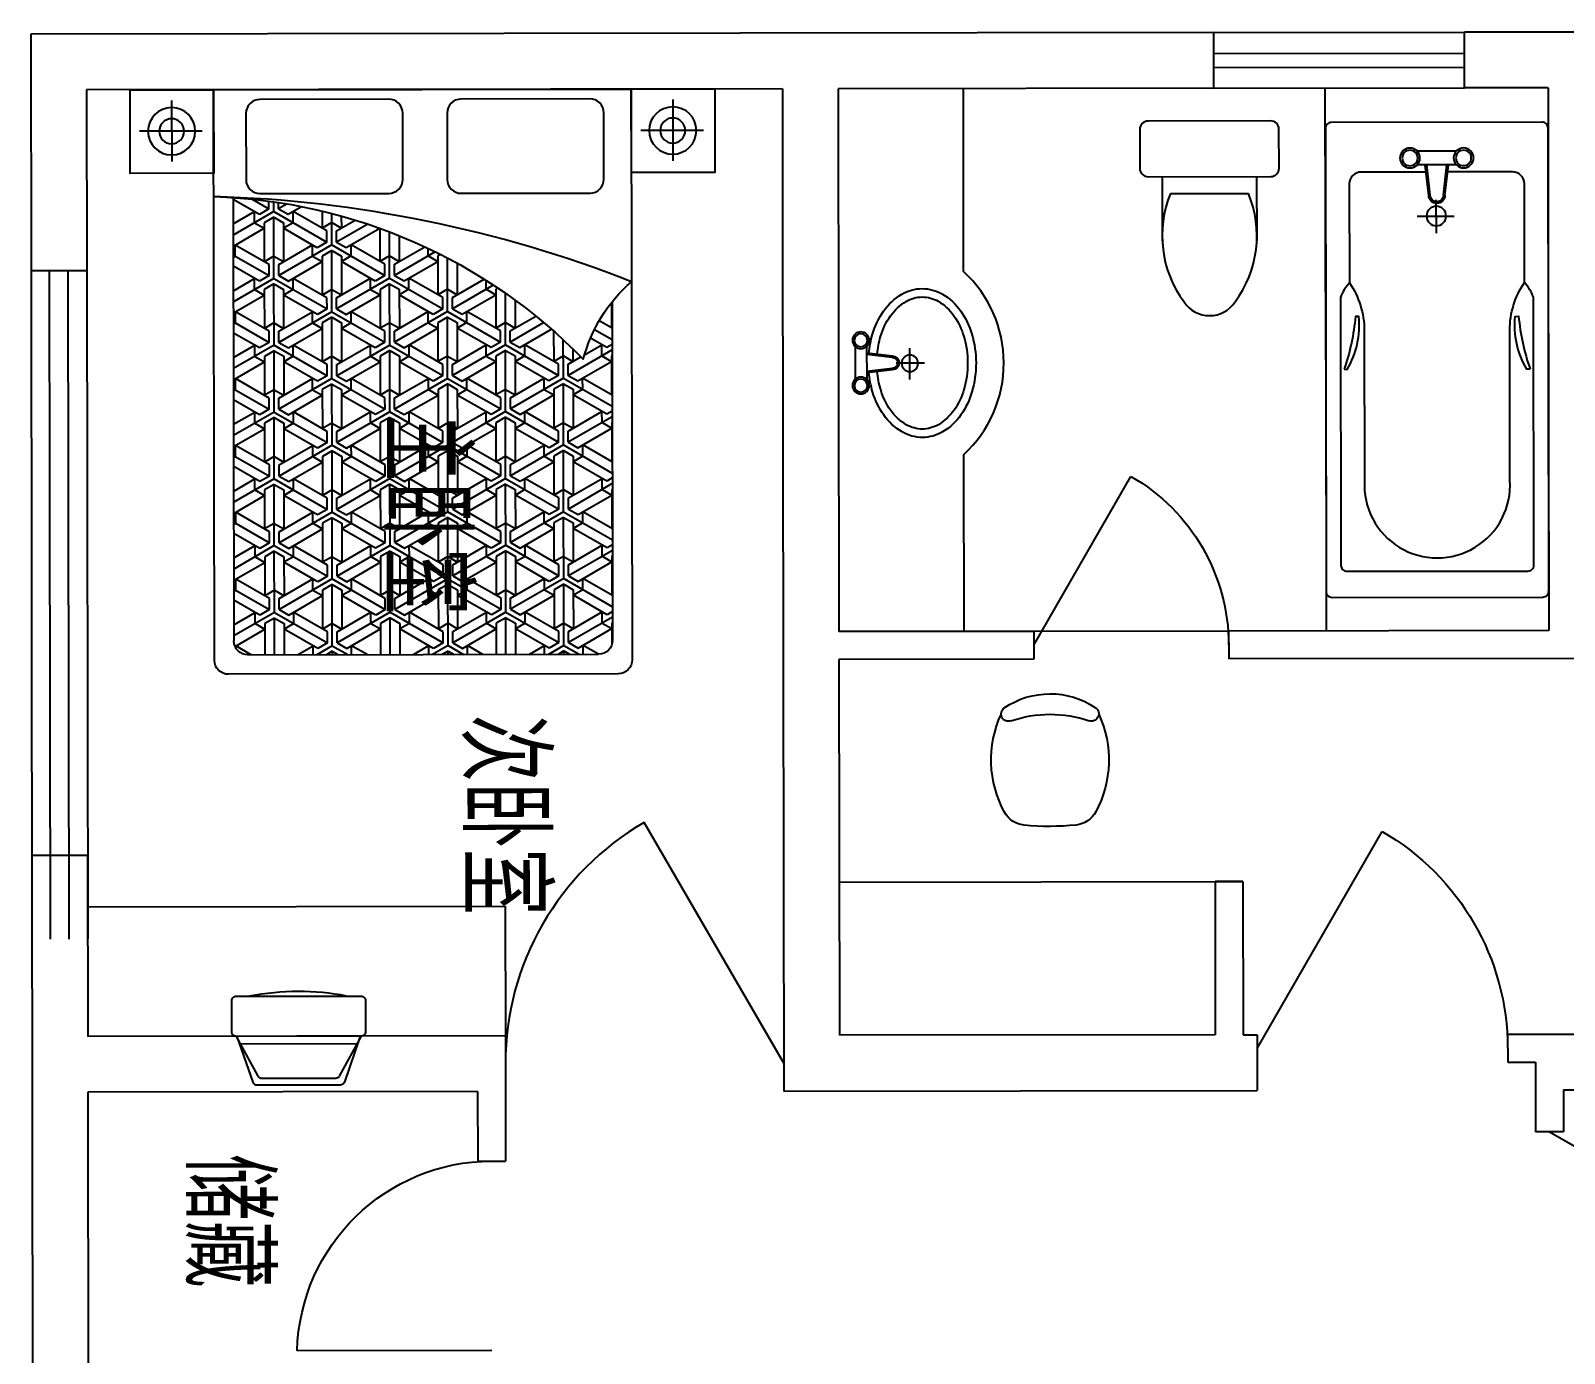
# Model space of a CAD drawing. Header units: millimetres. Extents: x 950 to 32641, y 607 to 32298.
# Drawn here: x 16873 to 22382, y 27537 to 32288 of the extents above; entities that cross this region are included whole.
import ezdxf
from ezdxf.enums import TextEntityAlignment as Align

# ---------------------------------------------------------------- set-up
doc = ezdxf.new("R2010")
doc.units = ezdxf.units.MM
for name, color, linetype in [('3', 7, 'Continuous'), ('DIM', 3, 'Continuous'), ('FURN', 1, 'Continuous'), ('PD', 40, 'Continuous'), ('PJ', 8, 'Continuous'), ('PUB_WINDW', 7, 'Continuous'), ('WALL', 255, 'Continuous'), ('WENZI', 41, 'Continuous'), ('WINDOW', 2, 'Continuous')]:
    doc.layers.add(name, color=color, linetype=linetype)
doc.styles.add('_HZTXT0', font='txt.shx', dxfattribs={"width": 0.7, "bigfont": 'hztxt.shx'})
doc.styles.add('DIM_FONT', font='SIMPLEX', dxfattribs={"width": 0.8})
doc.styles.add('SIMPLEX', font='SIMPLEX.SHX')

# ---------------------------------------------------------------- blocks, each defined once
blk = doc.blocks.new('LAP')
at = {"layer": 'FURN'}
for p, q in [((149, 41), (149, 266)), ((38, 151), (258, 151))]:
    blk.add_line(p, q, dxfattribs=at)
blk.add_lwpolyline([(0, 300), (0, 0), (300, 0), (300, 300)], close=True, dxfattribs=at)
for radius in [85, 45]:
    blk.add_circle((149, 151), radius, dxfattribs=at)
blk = doc.blocks.new('_WBLK')
for p, q in [((-0.5, 0.5), (0.5, 0.5)), ((0.5, 0.1667), (-0.5, 0.1667)), ((0.5, -0.1667), (-0.5, -0.1667)), ((-0.5, -0.5), (0.5, -0.5))]:
    blk.add_line(p, q)
at = {"style": 'SIMPLEX', "flags": 9}
blk.add_attdef('A', text='', height=1, dxfattribs=at).set_placement((0, 1.5), align=Align.MIDDLE)
blk = doc.blocks.new('_DBLK')
blk.add_line((-0.5, 0), (0, -0.866))
blk.add_arc((-0.5, 0), 1, 300, 0)
at = {"style": 'SIMPLEX', "flags": 9}
blk.add_attdef('A', text='', height=1, dxfattribs=at).set_placement((0, 1.5), align=Align.MIDDLE)
blk = doc.blocks.new('CHAIR-13')
for centre, radius, start, end in [((-90.2, 407.8), 96.5, 95.85434, 151.5258), ((0, -471.4), 980.4, 84.14566, 95.85434), ((90.2, 407.8), 96.5, 28.4742, 84.14566), ((193.8, 253.8), 419.5, 151.5258, 204.6559), ((-193.8, 253.8), 419.5, 335.3441, 28.4742), ((-159.1, 77.2), 28.2, 71.07536, 235.79454), ((0, 541.3), 462.5, 251.07536, 288.92464), ((159.1, 77.2), 28.2, 304.20546, 108.92464), ((0, 311.3), 311.3, 235.79454, 304.20546)]:
    blk.add_arc(centre, radius, start, end)
blk = doc.blocks.new('TV')
blk.add_line((-251.4, 109.2), (276.7, 109.2))
for points in [[(-263.2, 74.7), (-192.5, 280.4, -0.325839), (-173.5, 294.3), (198.8, 294.3, -0.325839), (217.8, 280.4), (288.5, 74.7)], [(-267.4, 74.7), (-171, 250.8, -0.320259), (-152.1, 264.3), (177.4, 264.3, -0.320259), (196.3, 250.8), (292.6, 74.7)]]:
    blk.add_lwpolyline(points, format="xyb")
blk.add_lwpolyline([(312.6, 54.7), (312.6, -85.7, -0.414214), (292.6, -105.7), (-267.4, -105.7, -0.414214), (-287.4, -85.7), (-287.4, 54.7, -0.414214), (-267.4, 74.7), (292.6, 74.7, -0.414214)], format="xyb", close=True)
blk.add_arc((15.1, 1018.9), 1145.5, 259.0435, 280.9565)
blk = doc.blocks.new('D1')
at = {"layer": 'FURN'}
for p, q in [((387.5, 1430), (1980, 1430)), ((448, 1336.4), (394, 1430)), ((482, 1430), (438, 1353.7)), ((438, 1284.5), (522, 1430)), ((562, 1430), (498, 1319.1)), ((628, 1301.8), (558, 1423)), ((598, 1423), (558, 1423)), ((594, 1430), (668, 1301.8)), ((598, 1423), (602, 1430)), ((688, 1336.4), (634, 1430)), ((722, 1430), (678, 1353.7)), ((678, 1284.5), (762, 1430)), ((802, 1430), (738, 1319.1)), ((868, 1301.8), (798, 1423)), ((838, 1423), (798, 1423)), ((834, 1430), (908, 1301.8)), ((838, 1423), (842, 1430)), ((928, 1336.4), (874, 1430)), ((962, 1430), (918, 1353.7)), ((918, 1284.5), (1002, 1430)), ((1042, 1430), (978, 1319.1)), ((1108, 1301.8), (1038, 1423)), ((1078, 1423), (1038, 1423)), ((1074, 1430), (1148, 1301.8)), ((1078, 1423), (1082, 1430)), ((1168, 1336.4), (1114, 1430)), ((1202, 1430), (1158, 1353.7)), ((1158, 1284.5), (1242, 1430)), ((1282, 1430), (1218, 1319.1)), ((1348, 1301.8), (1278, 1423)), ((1318, 1423), (1278, 1423)), ((1314, 1430), (1388, 1301.8)), ((1318, 1423), (1322, 1430)), ((1408, 1336.4), (1354, 1430)), ((1442, 1430), (1398, 1353.7)), ((1398, 1284.5), (1482, 1430)), ((1522, 1430), (1458, 1319.1)), ((1588, 1301.8), (1518, 1423)), ((1558, 1423), (1518, 1423)), ((1554, 1430), (1628, 1301.8)), ((1558, 1423), (1562, 1430)), ((1648, 1336.4), (1594, 1430)), ((1682, 1430), (1638, 1353.7)), ((1638, 1284.5), (1722, 1430)), ((1762, 1430), (1698, 1319.1)), ((1828, 1301.8), (1758, 1423)), ((1798, 1423), (1758, 1423)), ((1794, 1430), (1868, 1301.8)), ((1798, 1423), (1802, 1430)), ((1888, 1336.4), (1834, 1430)), ((1922, 1430), (1878, 1353.7)), ((1878, 1284.5), (1962, 1430)), ((1999.7, 1426), (1938, 1319.1)), ((2030, 1367.6), (1998, 1423)), ((2005.5, 1423), (1998, 1423)), ((2030, 1380), (2030, 120)), ((393.4, 1361.7), (428, 1301.8)), ((428, 1301.8), (448, 1336.4)), ((478, 1353.7), (438, 1353.7)), ((478, 1353.7), (498, 1319.1)), ((668, 1301.8), (688, 1336.4)), ((718, 1353.7), (678, 1353.7)), ((718, 1353.7), (738, 1319.1)), ((908, 1301.8), (928, 1336.4)), ((958, 1353.7), (918, 1353.7)), ((958, 1353.7), (978, 1319.1)), ((1148, 1301.8), (1168, 1336.4)), ((1198, 1353.7), (1158, 1353.7)), ((1198, 1353.7), (1218, 1319.1)), ((1388, 1301.8), (1408, 1336.4)), ((1438, 1353.7), (1398, 1353.7)), ((1438, 1353.7), (1458, 1319.1)), ((1628, 1301.8), (1648, 1336.4)), ((1678, 1353.7), (1638, 1353.7)), ((1678, 1353.7), (1698, 1319.1)), ((1868, 1301.8), (1888, 1336.4)), ((1918, 1353.7), (1878, 1353.7)), ((1918, 1353.7), (1938, 1319.1)), ((428, 1301.8), (400.6, 1301.8)), ((438, 1284.5), (403, 1284.5)), ((428, 1267.1), (405.6, 1267.1)), ((410.5, 1236.9), (428, 1267.1)), ((428, 1267.1), (448, 1232.5)), ((438, 1284.5), (548, 1093.9)), ((458, 1284.5), (478, 1319.1)), ((458, 1284.5), (478, 1249.8)), ((678, 1284.5), (458, 1284.5)), ((478, 1319.1), (618, 1319.1)), ((628, 1267.1), (558, 1145.9)), ((558, 1076.6), (668, 1267.1)), ((598, 1284.5), (618, 1319.1)), ((598, 1284.5), (618, 1249.8)), ((668, 1301.8), (628, 1301.8)), ((668, 1267.1), (628, 1267.1)), ((668, 1267.1), (688, 1232.5)), ((678, 1284.5), (788, 1093.9)), ((698, 1284.5), (718, 1319.1)), ((698, 1284.5), (718, 1249.8)), ((918, 1284.5), (698, 1284.5)), ((718, 1319.1), (858, 1319.1)), ((868, 1267.1), (798, 1145.9)), ((798, 1076.6), (908, 1267.1)), ((838, 1284.5), (858, 1319.1)), ((838, 1284.5), (858, 1249.8)), ((908, 1301.8), (868, 1301.8)), ((908, 1267.1), (868, 1267.1)), ((908, 1267.1), (928, 1232.5)), ((918, 1284.5), (1028, 1093.9)), ((938, 1284.5), (958, 1319.1)), ((938, 1284.5), (958, 1249.8)), ((1158, 1284.5), (938, 1284.5)), ((958, 1319.1), (1098, 1319.1)), ((1108, 1267.1), (1038, 1145.9)), ((1038, 1076.6), (1148, 1267.1)), ((1078, 1284.5), (1098, 1319.1)), ((1078, 1284.5), (1098, 1249.8)), ((1148, 1301.8), (1108, 1301.8)), ((1148, 1267.1), (1108, 1267.1)), ((1148, 1267.1), (1168, 1232.5)), ((1158, 1284.5), (1268, 1093.9)), ((1178, 1284.5), (1198, 1319.1)), ((1178, 1284.5), (1198, 1249.8)), ((1398, 1284.5), (1178, 1284.5)), ((1198, 1319.1), (1338, 1319.1)), ((1348, 1267.1), (1278, 1145.9)), ((1278, 1076.6), (1388, 1267.1)), ((1318, 1284.5), (1338, 1319.1)), ((1318, 1284.5), (1338, 1249.8)), ((1388, 1301.8), (1348, 1301.8)), ((1388, 1267.1), (1348, 1267.1)), ((1388, 1267.1), (1408, 1232.5)), ((1398, 1284.5), (1508, 1093.9)), ((1418, 1284.5), (1438, 1319.1)), ((1418, 1284.5), (1438, 1249.8)), ((1638, 1284.5), (1418, 1284.5)), ((1438, 1319.1), (1578, 1319.1)), ((1588, 1267.1), (1518, 1145.9)), ((1518, 1076.6), (1628, 1267.1)), ((1558, 1284.5), (1578, 1319.1)), ((1558, 1284.5), (1578, 1249.8)), ((1628, 1301.8), (1588, 1301.8)), ((1628, 1267.1), (1588, 1267.1)), ((1628, 1267.1), (1648, 1232.5)), ((1638, 1284.5), (1748, 1093.9)), ((1658, 1284.5), (1678, 1319.1)), ((1658, 1284.5), (1678, 1249.8)), ((1878, 1284.5), (1658, 1284.5)), ((1678, 1319.1), (1818, 1319.1)), ((1828, 1267.1), (1758, 1145.9)), ((1758, 1076.6), (1868, 1267.1)), ((1798, 1284.5), (1818, 1319.1)), ((1798, 1284.5), (1818, 1249.8)), ((1868, 1301.8), (1828, 1301.8)), ((1868, 1267.1), (1828, 1267.1)), ((1868, 1267.1), (1888, 1232.5)), ((1878, 1284.5), (1988, 1093.9)), ((1898, 1284.5), (1918, 1319.1)), ((1898, 1284.5), (1918, 1249.8)), ((2030, 1284.5), (1898, 1284.5)), ((1918, 1319.1), (2030, 1319.1)), ((448, 1232.5), (420.2, 1184.4)), ((508, 1093.9), (438, 1215.2)), ((478, 1215.2), (438, 1215.2)), ((478, 1249.8), (618, 1249.8)), ((478, 1215.2), (498, 1249.8)), ((568, 1128.6), (498, 1249.8)), ((688, 1232.5), (618, 1111.3)), ((748, 1093.9), (678, 1215.2)), ((718, 1215.2), (678, 1215.2)), ((718, 1249.8), (858, 1249.8)), ((718, 1215.2), (738, 1249.8)), ((808, 1128.6), (738, 1249.8)), ((928, 1232.5), (858, 1111.3)), ((988, 1093.9), (918, 1215.2)), ((958, 1215.2), (918, 1215.2)), ((958, 1249.8), (1098, 1249.8)), ((958, 1215.2), (978, 1249.8)), ((1048, 1128.6), (978, 1249.8)), ((1168, 1232.5), (1098, 1111.3)), ((1228, 1093.9), (1158, 1215.2)), ((1198, 1215.2), (1158, 1215.2)), ((1198, 1249.8), (1338, 1249.8)), ((1198, 1215.2), (1218, 1249.8)), ((1288, 1128.6), (1218, 1249.8)), ((1408, 1232.5), (1338, 1111.3)), ((1468, 1093.9), (1398, 1215.2)), ((1438, 1215.2), (1398, 1215.2)), ((1438, 1249.8), (1578, 1249.8)), ((1438, 1215.2), (1458, 1249.8)), ((1528, 1128.6), (1458, 1249.8)), ((1648, 1232.5), (1578, 1111.3)), ((1708, 1093.9), (1638, 1215.2)), ((1678, 1215.2), (1638, 1215.2)), ((1678, 1249.8), (1818, 1249.8)), ((1678, 1215.2), (1698, 1249.8)), ((1768, 1128.6), (1698, 1249.8)), ((1888, 1232.5), (1818, 1111.3)), ((1948, 1093.9), (1878, 1215.2)), ((1918, 1215.2), (1878, 1215.2)), ((1918, 1249.8), (2030, 1249.8)), ((1918, 1215.2), (1938, 1249.8)), ((2008, 1128.6), (1938, 1249.8)), ((2030, 1201.3), (1998, 1145.9)), ((436.3, 1111.3), (498, 1111.3)), ((478, 1076.6), (498, 1111.3)), ((548, 1093.9), (568, 1128.6)), ((598, 1145.9), (558, 1145.9)), ((578, 1076.6), (598, 1111.3)), ((598, 1145.9), (618, 1111.3)), ((598, 1111.3), (738, 1111.3)), ((718, 1076.6), (738, 1111.3)), ((788, 1093.9), (808, 1128.6)), ((838, 1145.9), (798, 1145.9)), ((818, 1076.6), (838, 1111.3)), ((838, 1145.9), (858, 1111.3)), ((838, 1111.3), (978, 1111.3)), ((958, 1076.6), (978, 1111.3)), ((1028, 1093.9), (1048, 1128.6)), ((1078, 1145.9), (1038, 1145.9)), ((1058, 1076.6), (1078, 1111.3)), ((1078, 1145.9), (1098, 1111.3)), ((1078, 1111.3), (1218, 1111.3)), ((1198, 1076.6), (1218, 1111.3)), ((1268, 1093.9), (1288, 1128.6)), ((1318, 1145.9), (1278, 1145.9)), ((1298, 1076.6), (1318, 1111.3)), ((1318, 1145.9), (1338, 1111.3)), ((1318, 1111.3), (1458, 1111.3)), ((1438, 1076.6), (1458, 1111.3)), ((1508, 1093.9), (1528, 1128.6)), ((1558, 1145.9), (1518, 1145.9)), ((1538, 1076.6), (1558, 1111.3)), ((1558, 1145.9), (1578, 1111.3)), ((1558, 1111.3), (1698, 1111.3)), ((1678, 1076.6), (1698, 1111.3)), ((1748, 1093.9), (1768, 1128.6)), ((1798, 1145.9), (1758, 1145.9)), ((1778, 1076.6), (1798, 1111.3)), ((1798, 1145.9), (1818, 1111.3)), ((1798, 1111.3), (1938, 1111.3)), ((1918, 1076.6), (1938, 1111.3)), ((1988, 1093.9), (2008, 1128.6)), ((2030, 1145.9), (1998, 1145.9)), ((1998, 1076.6), (2030, 1132)), ((558, 1076.6), (444.9, 1076.6)), ((508, 1059.3), (469, 991.8)), ((478, 1076.6), (498, 1042)), ((483.3, 947.3), (548, 1059.3)), ((548, 1093.9), (508, 1093.9)), ((548, 1059.3), (508, 1059.3)), ((548, 1059.3), (568, 1024.7)), ((558, 1076.6), (668, 886.1)), ((578, 1076.6), (598, 1042)), ((798, 1076.6), (578, 1076.6)), ((748, 1059.3), (678, 938.1)), ((678, 868.8), (788, 1059.3)), ((718, 1076.6), (738, 1042)), ((788, 1093.9), (748, 1093.9)), ((788, 1059.3), (748, 1059.3)), ((788, 1059.3), (808, 1024.7)), ((798, 1076.6), (908, 886.1)), ((818, 1076.6), (838, 1042)), ((1038, 1076.6), (818, 1076.6)), ((988, 1059.3), (918, 938.1)), ((918, 868.8), (1028, 1059.3)), ((958, 1076.6), (978, 1042)), ((1028, 1093.9), (988, 1093.9)), ((1028, 1059.3), (988, 1059.3)), ((1028, 1059.3), (1048, 1024.7)), ((1038, 1076.6), (1148, 886.1)), ((1058, 1076.6), (1078, 1042)), ((1278, 1076.6), (1058, 1076.6)), ((1228, 1059.3), (1158, 938.1)), ((1158, 868.8), (1268, 1059.3)), ((1198, 1076.6), (1218, 1042)), ((1268, 1093.9), (1228, 1093.9)), ((1268, 1059.3), (1228, 1059.3)), ((1268, 1059.3), (1288, 1024.7)), ((1278, 1076.6), (1388, 886.1)), ((1298, 1076.6), (1318, 1042)), ((1518, 1076.6), (1298, 1076.6)), ((1468, 1059.3), (1398, 938.1)), ((1398, 868.8), (1508, 1059.3)), ((1438, 1076.6), (1458, 1042)), ((1508, 1093.9), (1468, 1093.9)), ((1508, 1059.3), (1468, 1059.3)), ((1508, 1059.3), (1528, 1024.7)), ((1518, 1076.6), (1628, 886.1)), ((1538, 1076.6), (1558, 1042)), ((1758, 1076.6), (1538, 1076.6)), ((1708, 1059.3), (1638, 938.1)), ((1638, 868.8), (1748, 1059.3)), ((1678, 1076.6), (1698, 1042)), ((1748, 1093.9), (1708, 1093.9)), ((1748, 1059.3), (1708, 1059.3)), ((1748, 1059.3), (1768, 1024.7)), ((1758, 1076.6), (1868, 886.1)), ((1778, 1076.6), (1798, 1042)), ((1998, 1076.6), (1778, 1076.6)), ((1948, 1059.3), (1878, 938.1)), ((1878, 868.8), (1988, 1059.3)), ((1918, 1076.6), (1938, 1042)), ((1988, 1093.9), (1948, 1093.9)), ((1988, 1059.3), (1948, 1059.3)), ((1988, 1059.3), (2008, 1024.7)), ((1998, 1076.6), (2030, 1021.2)), ((2018, 1076.6), (2030, 1097.4)), ((2018, 1076.6), (2030, 1055.8)), ((2030, 1076.6), (2018, 1076.6)), ((454.3, 1042), (498, 1042)), ((568, 1024.7), (498.4, 904.1)), ((628, 886.1), (558, 1007.3)), ((598, 1007.3), (558, 1007.3)), ((598, 1042), (738, 1042)), ((598, 1007.3), (618, 1042)), ((688, 920.7), (618, 1042)), ((808, 1024.7), (738, 903.4)), ((868, 886.1), (798, 1007.3)), ((838, 1007.3), (798, 1007.3)), ((838, 1042), (978, 1042)), ((838, 1007.3), (858, 1042)), ((928, 920.7), (858, 1042)), ((1048, 1024.7), (978, 903.4)), ((1108, 886.1), (1038, 1007.3)), ((1078, 1007.3), (1038, 1007.3)), ((1078, 1042), (1218, 1042)), ((1078, 1007.3), (1098, 1042)), ((1168, 920.7), (1098, 1042)), ((1288, 1024.7), (1218, 903.4)), ((1348, 886.1), (1278, 1007.3)), ((1318, 1007.3), (1278, 1007.3)), ((1318, 1042), (1458, 1042)), ((1318, 1007.3), (1338, 1042)), ((1408, 920.7), (1338, 1042)), ((1528, 1024.7), (1458, 903.4)), ((1588, 886.1), (1518, 1007.3)), ((1558, 1007.3), (1518, 1007.3)), ((1558, 1042), (1698, 1042)), ((1558, 1007.3), (1578, 1042)), ((1648, 920.7), (1578, 1042)), ((1768, 1024.7), (1698, 903.4)), ((1828, 886.1), (1758, 1007.3)), ((1798, 1007.3), (1758, 1007.3)), ((1798, 1042), (1938, 1042)), ((1798, 1007.3), (1818, 1042)), ((1888, 920.7), (1818, 1042)), ((2008, 1024.7), (1938, 903.4)), ((2030, 951.9), (1998, 1007.3)), ((2030, 1007.3), (1998, 1007.3)), ((718, 938.1), (678, 938.1)), ((718, 938.1), (738, 903.4)), ((958, 938.1), (918, 938.1)), ((958, 938.1), (978, 903.4)), ((1198, 938.1), (1158, 938.1)), ((1198, 938.1), (1218, 903.4)), ((1438, 938.1), (1398, 938.1)), ((1438, 938.1), (1458, 903.4)), ((1678, 938.1), (1638, 938.1)), ((1678, 938.1), (1698, 903.4)), ((1918, 938.1), (1878, 938.1)), ((1918, 938.1), (1938, 903.4)), ((498.6, 903.4), (618, 903.4)), ((598, 868.8), (618, 903.4)), ((668, 886.1), (628, 886.1)), ((668, 886.1), (688, 920.7)), ((698, 868.8), (718, 903.4)), ((718, 903.4), (858, 903.4)), ((838, 868.8), (858, 903.4)), ((908, 886.1), (868, 886.1)), ((908, 886.1), (928, 920.7)), ((938, 868.8), (958, 903.4)), ((958, 903.4), (1098, 903.4)), ((1078, 868.8), (1098, 903.4)), ((1148, 886.1), (1108, 886.1)), ((1148, 886.1), (1168, 920.7)), ((1178, 868.8), (1198, 903.4)), ((1198, 903.4), (1338, 903.4)), ((1318, 868.8), (1338, 903.4)), ((1388, 886.1), (1348, 886.1)), ((1388, 886.1), (1408, 920.7)), ((1418, 868.8), (1438, 903.4)), ((1438, 903.4), (1578, 903.4)), ((1558, 868.8), (1578, 903.4)), ((1628, 886.1), (1588, 886.1)), ((1628, 886.1), (1648, 920.7)), ((1658, 868.8), (1678, 903.4)), ((1678, 903.4), (1818, 903.4)), ((1798, 868.8), (1818, 903.4)), ((1868, 886.1), (1828, 886.1)), ((1868, 886.1), (1888, 920.7)), ((1898, 868.8), (1918, 903.4)), ((1918, 903.4), (2030, 903.4)), ((678, 868.8), (511.5, 868.8)), ((525.2, 834.1), (618, 834.1)), ((628, 851.5), (565.2, 742.6)), ((583.3, 704.8), (668, 851.5)), ((598, 868.8), (618, 834.1)), ((668, 851.5), (628, 851.5)), ((668, 851.5), (688, 816.8)), ((678, 868.8), (788, 678.2)), ((698, 868.8), (718, 834.1)), ((918, 868.8), (698, 868.8)), ((718, 834.1), (858, 834.1)), ((718, 799.5), (738, 834.1)), ((808, 712.9), (738, 834.1)), ((868, 851.5), (798, 730.2)), ((798, 660.9), (908, 851.5)), ((838, 868.8), (858, 834.1)), ((908, 851.5), (868, 851.5)), ((908, 851.5), (928, 816.8)), ((918, 868.8), (1028, 678.2)), ((938, 868.8), (958, 834.1)), ((1158, 868.8), (938, 868.8)), ((958, 834.1), (1098, 834.1)), ((958, 799.5), (978, 834.1)), ((1048, 712.9), (978, 834.1)), ((1108, 851.5), (1038, 730.2)), ((1038, 660.9), (1148, 851.5)), ((1078, 868.8), (1098, 834.1)), ((1148, 851.5), (1108, 851.5)), ((1148, 851.5), (1168, 816.8)), ((1158, 868.8), (1268, 678.2)), ((1178, 868.8), (1198, 834.1)), ((1398, 868.8), (1178, 868.8)), ((1198, 834.1), (1338, 834.1)), ((1198, 799.5), (1218, 834.1)), ((1288, 712.9), (1218, 834.1)), ((1348, 851.5), (1278, 730.2)), ((1278, 660.9), (1388, 851.5)), ((1318, 868.8), (1338, 834.1)), ((1388, 851.5), (1348, 851.5)), ((1388, 851.5), (1408, 816.8)), ((1398, 868.8), (1508, 678.2)), ((1418, 868.8), (1438, 834.1)), ((1638, 868.8), (1418, 868.8)), ((1438, 834.1), (1578, 834.1)), ((1438, 799.5), (1458, 834.1)), ((1528, 712.9), (1458, 834.1)), ((1588, 851.5), (1518, 730.2)), ((1518, 660.9), (1628, 851.5)), ((1558, 868.8), (1578, 834.1)), ((1628, 851.5), (1588, 851.5)), ((1628, 851.5), (1648, 816.8)), ((1638, 868.8), (1748, 678.2)), ((1658, 868.8), (1678, 834.1)), ((1878, 868.8), (1658, 868.8)), ((1678, 834.1), (1818, 834.1)), ((1678, 799.5), (1698, 834.1)), ((1768, 712.9), (1698, 834.1)), ((1828, 851.5), (1758, 730.2)), ((1758, 660.9), (1868, 851.5)), ((1798, 868.8), (1818, 834.1)), ((1868, 851.5), (1828, 851.5)), ((1868, 851.5), (1888, 816.8)), ((1878, 868.8), (1988, 678.2)), ((1898, 868.8), (1918, 834.1)), ((2030, 868.8), (1898, 868.8)), ((1918, 834.1), (2030, 834.1)), ((1918, 799.5), (1938, 834.1)), ((2008, 712.9), (1938, 834.1)), ((688, 816.8), (618, 695.6)), ((748, 678.2), (678, 799.5)), ((718, 799.5), (678, 799.5)), ((928, 816.8), (858, 695.6)), ((988, 678.2), (918, 799.5)), ((958, 799.5), (918, 799.5)), ((1168, 816.8), (1098, 695.6)), ((1228, 678.2), (1158, 799.5)), ((1198, 799.5), (1158, 799.5)), ((1408, 816.8), (1338, 695.6)), ((1468, 678.2), (1398, 799.5)), ((1438, 799.5), (1398, 799.5)), ((1648, 816.8), (1578, 695.6)), ((1708, 678.2), (1638, 799.5)), ((1678, 799.5), (1638, 799.5)), ((1888, 816.8), (1818, 695.6)), ((1948, 678.2), (1878, 799.5)), ((1918, 799.5), (1878, 799.5)), ((2030, 785.6), (1998, 730.2)), ((598, 730.2), (571, 730.2)), ((598, 730.2), (618, 695.6)), ((838, 730.2), (798, 730.2)), ((838, 730.2), (858, 695.6)), ((1078, 730.2), (1038, 730.2)), ((1078, 730.2), (1098, 695.6)), ((1318, 730.2), (1278, 730.2)), ((1318, 730.2), (1338, 695.6)), ((1558, 730.2), (1518, 730.2)), ((1558, 730.2), (1578, 695.6)), ((1798, 730.2), (1758, 730.2)), ((1798, 730.2), (1818, 695.6)), ((2030, 730.2), (1998, 730.2)), ((1998, 660.9), (2030, 716.4)), ((592.6, 686.2), (598, 695.6)), ((598, 695.6), (738, 695.6)), ((718, 660.9), (738, 695.6)), ((788, 678.2), (748, 678.2)), ((788, 678.2), (808, 712.9)), ((818, 660.9), (838, 695.6)), ((838, 695.6), (978, 695.6)), ((958, 660.9), (978, 695.6)), ((1028, 678.2), (988, 678.2)), ((1028, 678.2), (1048, 712.9)), ((1058, 660.9), (1078, 695.6)), ((1078, 695.6), (1218, 695.6)), ((1198, 660.9), (1218, 695.6)), ((1268, 678.2), (1228, 678.2)), ((1268, 678.2), (1288, 712.9)), ((1298, 660.9), (1318, 695.6)), ((1318, 695.6), (1458, 695.6)), ((1438, 660.9), (1458, 695.6)), ((1508, 678.2), (1468, 678.2)), ((1508, 678.2), (1528, 712.9)), ((1538, 660.9), (1558, 695.6)), ((1558, 695.6), (1698, 695.6)), ((1678, 660.9), (1698, 695.6)), ((1748, 678.2), (1708, 678.2)), ((1748, 678.2), (1768, 712.9)), ((1778, 660.9), (1798, 695.6)), ((1798, 695.6), (1938, 695.6)), ((1918, 660.9), (1938, 695.6)), ((1988, 678.2), (1948, 678.2)), ((1988, 678.2), (2008, 712.9)), ((2018, 660.9), (2030, 681.7)), ((798, 660.9), (605.7, 660.9)), ((624.4, 626.3), (738, 626.3)), ((748, 643.6), (681.9, 529.1)), ((703, 496.4), (788, 643.6)), ((718, 660.9), (738, 626.3)), ((808, 609), (738, 487.7)), ((788, 643.6), (748, 643.6)), ((788, 643.6), (808, 609)), ((798, 660.9), (908, 470.4)), ((818, 660.9), (838, 626.3)), ((1038, 660.9), (818, 660.9)), ((838, 626.3), (978, 626.3)), ((838, 591.6), (858, 626.3)), ((928, 505), (858, 626.3)), ((988, 643.6), (918, 522.4)), ((918, 453.1), (1028, 643.6)), ((958, 660.9), (978, 626.3)), ((1048, 609), (978, 487.7)), ((1028, 643.6), (988, 643.6)), ((1028, 643.6), (1048, 609)), ((1038, 660.9), (1148, 470.4)), ((1058, 660.9), (1078, 626.3)), ((1278, 660.9), (1058, 660.9)), ((1078, 626.3), (1218, 626.3)), ((1078, 591.6), (1098, 626.3)), ((1168, 505), (1098, 626.3)), ((1228, 643.6), (1158, 522.4)), ((1158, 453.1), (1268, 643.6)), ((1198, 660.9), (1218, 626.3)), ((1288, 609), (1218, 487.7)), ((1268, 643.6), (1228, 643.6)), ((1268, 643.6), (1288, 609)), ((1278, 660.9), (1388, 470.4)), ((1298, 660.9), (1318, 626.3)), ((1518, 660.9), (1298, 660.9)), ((1318, 626.3), (1458, 626.3)), ((1318, 591.6), (1338, 626.3)), ((1408, 505), (1338, 626.3)), ((1468, 643.6), (1398, 522.4)), ((1398, 453.1), (1508, 643.6)), ((1438, 660.9), (1458, 626.3)), ((1528, 609), (1458, 487.7)), ((1508, 643.6), (1468, 643.6)), ((1508, 643.6), (1528, 609)), ((1518, 660.9), (1628, 470.4)), ((1538, 660.9), (1558, 626.3)), ((1758, 660.9), (1538, 660.9)), ((1558, 626.3), (1698, 626.3)), ((1558, 591.6), (1578, 626.3)), ((1648, 505), (1578, 626.3)), ((1708, 643.6), (1638, 522.4)), ((1638, 453.1), (1748, 643.6)), ((1678, 660.9), (1698, 626.3)), ((1768, 609), (1698, 487.7)), ((1748, 643.6), (1708, 643.6)), ((1748, 643.6), (1768, 609)), ((1758, 660.9), (1868, 470.4)), ((1778, 660.9), (1798, 626.3)), ((1998, 660.9), (1778, 660.9)), ((1798, 626.3), (1938, 626.3)), ((1798, 591.6), (1818, 626.3)), ((1888, 505), (1818, 626.3)), ((1948, 643.6), (1878, 522.4)), ((1878, 453.1), (1988, 643.6)), ((1918, 660.9), (1938, 626.3)), ((2008, 609), (1938, 487.7)), ((1988, 643.6), (1948, 643.6)), ((1988, 643.6), (2008, 609)), ((1998, 660.9), (2030, 605.5)), ((2018, 660.9), (2030, 640.1)), ((2030, 660.9), (2018, 660.9)), ((868, 470.4), (798, 591.6)), ((838, 591.6), (798, 591.6)), ((1108, 470.4), (1038, 591.6)), ((1078, 591.6), (1038, 591.6)), ((1348, 470.4), (1278, 591.6)), ((1318, 591.6), (1278, 591.6)), ((1588, 470.4), (1518, 591.6)), ((1558, 591.6), (1518, 591.6)), ((1828, 470.4), (1758, 591.6)), ((1798, 591.6), (1758, 591.6)), ((2030, 536.2), (1998, 591.6)), ((2030, 591.6), (1998, 591.6)), ((718, 522.4), (686.1, 522.4)), ((718, 522.4), (738, 487.7)), ((908, 470.4), (928, 505)), ((958, 522.4), (918, 522.4)), ((958, 522.4), (978, 487.7)), ((1148, 470.4), (1168, 505)), ((1198, 522.4), (1158, 522.4)), ((1198, 522.4), (1218, 487.7)), ((1388, 470.4), (1408, 505)), ((1438, 522.4), (1398, 522.4)), ((1438, 522.4), (1458, 487.7)), ((1628, 470.4), (1648, 505)), ((1678, 522.4), (1638, 522.4)), ((1678, 522.4), (1698, 487.7)), ((1868, 470.4), (1888, 505)), ((1918, 522.4), (1878, 522.4)), ((1918, 522.4), (1938, 487.7)), ((713.7, 480.3), (718, 487.7)), ((718, 487.7), (858, 487.7)), ((918, 453.1), (732.4, 453.1)), ((838, 453.1), (858, 487.7)), ((838, 453.1), (858, 418.4)), ((908, 470.4), (868, 470.4)), ((918, 453.1), (1028, 262.6)), ((938, 453.1), (958, 487.7)), ((938, 453.1), (958, 418.4)), ((1158, 453.1), (938, 453.1)), ((958, 487.7), (1098, 487.7)), ((1078, 453.1), (1098, 487.7)), ((1078, 453.1), (1098, 418.4)), ((1148, 470.4), (1108, 470.4)), ((1158, 453.1), (1268, 262.6)), ((1178, 453.1), (1198, 487.7)), ((1178, 453.1), (1198, 418.4)), ((1398, 453.1), (1178, 453.1)), ((1198, 487.7), (1338, 487.7)), ((1318, 453.1), (1338, 487.7)), ((1318, 453.1), (1338, 418.4)), ((1388, 470.4), (1348, 470.4)), ((1398, 453.1), (1508, 262.6)), ((1418, 453.1), (1438, 487.7)), ((1418, 453.1), (1438, 418.4)), ((1638, 453.1), (1418, 453.1)), ((1438, 487.7), (1578, 487.7)), ((1558, 453.1), (1578, 487.7)), ((1558, 453.1), (1578, 418.4)), ((1628, 470.4), (1588, 470.4)), ((1638, 453.1), (1748, 262.6)), ((1658, 453.1), (1678, 487.7)), ((1658, 453.1), (1678, 418.4)), ((1878, 453.1), (1658, 453.1)), ((1678, 487.7), (1818, 487.7)), ((1798, 453.1), (1818, 487.7)), ((1798, 453.1), (1818, 418.4)), ((1868, 470.4), (1828, 470.4)), ((1878, 453.1), (1988, 262.6)), ((1898, 453.1), (1918, 487.7)), ((1898, 453.1), (1918, 418.4)), ((2030, 453.1), (1898, 453.1)), ((1918, 487.7), (2030, 487.7)), ((757.2, 418.4), (858, 418.4)), ((868, 435.8), (814.8, 343.7)), ((838.4, 315.2), (908, 435.8)), ((928, 401.1), (862.3, 287.3)), ((908, 435.8), (868, 435.8)), ((908, 435.8), (928, 401.1)), ((958, 418.4), (1098, 418.4)), ((958, 383.8), (978, 418.4)), ((1048, 297.2), (978, 418.4)), ((1108, 435.8), (1038, 314.5)), ((1038, 245.2), (1148, 435.8)), ((1168, 401.1), (1098, 279.9)), ((1148, 435.8), (1108, 435.8)), ((1148, 435.8), (1168, 401.1)), ((1198, 418.4), (1338, 418.4)), ((1198, 383.8), (1218, 418.4)), ((1288, 297.2), (1218, 418.4)), ((1348, 435.8), (1278, 314.5)), ((1278, 245.2), (1388, 435.8)), ((1408, 401.1), (1338, 279.9)), ((1388, 435.8), (1348, 435.8)), ((1388, 435.8), (1408, 401.1)), ((1438, 418.4), (1578, 418.4)), ((1438, 383.8), (1458, 418.4)), ((1528, 297.2), (1458, 418.4)), ((1588, 435.8), (1518, 314.5)), ((1518, 245.2), (1628, 435.8)), ((1648, 401.1), (1578, 279.9)), ((1628, 435.8), (1588, 435.8)), ((1628, 435.8), (1648, 401.1)), ((1678, 418.4), (1818, 418.4)), ((1678, 383.8), (1698, 418.4)), ((1768, 297.2), (1698, 418.4)), ((1828, 435.8), (1758, 314.5)), ((1758, 245.2), (1868, 435.8)), ((1888, 401.1), (1818, 279.9)), ((1868, 435.8), (1828, 435.8)), ((1868, 435.8), (1888, 401.1)), ((1918, 418.4), (2030, 418.4)), ((1918, 383.8), (1938, 418.4)), ((2008, 297.2), (1938, 418.4)), ((988, 262.6), (918, 383.8)), ((958, 383.8), (918, 383.8)), ((1228, 262.6), (1158, 383.8)), ((1198, 383.8), (1158, 383.8)), ((1468, 262.6), (1398, 383.8)), ((1438, 383.8), (1398, 383.8)), ((1708, 262.6), (1638, 383.8)), ((1678, 383.8), (1638, 383.8)), ((1948, 262.6), (1878, 383.8)), ((1918, 383.8), (1878, 383.8)), ((2030, 369.9), (1998, 314.5)), ((868.8, 279.9), (978, 279.9)), ((958, 245.2), (978, 279.9)), ((1028, 262.6), (1048, 297.2)), ((1078, 314.5), (1038, 314.5)), ((1058, 245.2), (1078, 279.9)), ((1078, 314.5), (1098, 279.9)), ((1078, 279.9), (1218, 279.9)), ((1198, 245.2), (1218, 279.9)), ((1268, 262.6), (1288, 297.2)), ((1318, 314.5), (1278, 314.5)), ((1298, 245.2), (1318, 279.9)), ((1318, 314.5), (1338, 279.9)), ((1318, 279.9), (1458, 279.9)), ((1438, 245.2), (1458, 279.9)), ((1508, 262.6), (1528, 297.2)), ((1558, 314.5), (1518, 314.5)), ((1538, 245.2), (1558, 279.9)), ((1558, 314.5), (1578, 279.9)), ((1558, 279.9), (1698, 279.9)), ((1678, 245.2), (1698, 279.9)), ((1748, 262.6), (1768, 297.2)), ((1798, 314.5), (1758, 314.5)), ((1778, 245.2), (1798, 279.9)), ((1798, 314.5), (1818, 279.9)), ((1798, 279.9), (1938, 279.9)), ((1918, 245.2), (1938, 279.9)), ((1988, 262.6), (2008, 297.2)), ((2030, 314.5), (1998, 314.5)), ((1998, 245.2), (2030, 300.7)), ((1038, 245.2), (900.2, 245.2)), ((936.8, 70), (1028, 227.9)), ((958, 245.2), (978, 210.6)), ((988, 227.9), (961.6, 182.1)), ((1028, 262.6), (988, 262.6)), ((1028, 227.9), (988, 227.9)), ((1028, 227.9), (1048, 193.3)), ((1038, 245.2), (1139.2, 70)), ((1058, 245.2), (1078, 210.6)), ((1278, 245.2), (1058, 245.2)), ((1228, 227.9), (1158, 106.7)), ((1176.8, 70), (1268, 227.9)), ((1198, 245.2), (1218, 210.6)), ((1268, 262.6), (1228, 262.6)), ((1268, 227.9), (1228, 227.9)), ((1268, 227.9), (1288, 193.3)), ((1278, 245.2), (1379.2, 70)), ((1298, 245.2), (1318, 210.6)), ((1518, 245.2), (1298, 245.2)), ((1468, 227.9), (1398, 106.7)), ((1416.8, 70), (1508, 227.9)), ((1438, 245.2), (1458, 210.6)), ((1508, 262.6), (1468, 262.6)), ((1508, 227.9), (1468, 227.9)), ((1508, 227.9), (1528, 193.3)), ((1518, 245.2), (1619.2, 70)), ((1538, 245.2), (1558, 210.6)), ((1758, 245.2), (1538, 245.2)), ((1708, 227.9), (1638, 106.7)), ((1656.8, 70), (1748, 227.9)), ((1678, 245.2), (1698, 210.6)), ((1748, 262.6), (1708, 262.6)), ((1748, 227.9), (1708, 227.9)), ((1748, 227.9), (1768, 193.3)), ((1758, 245.2), (1859.2, 70)), ((1778, 245.2), (1798, 210.6)), ((1998, 245.2), (1778, 245.2)), ((1948, 227.9), (1878, 106.7)), ((1896.8, 70), (1988, 227.9)), ((1918, 245.2), (1938, 210.6)), ((1988, 262.6), (1948, 262.6)), ((1988, 227.9), (1948, 227.9)), ((1988, 227.9), (2008, 193.3)), ((1998, 245.2), (2030, 189.8)), ((2018, 245.2), (2030, 266)), ((2018, 245.2), (2030, 224.4)), ((2030, 245.2), (2018, 245.2)), ((953.9, 168.9), (918, 106.7)), ((933.2, 210.6), (978, 210.6)), ((1048, 193.3), (978, 72)), ((1099.2, 70), (1038, 176)), ((1078, 176), (1038, 176)), ((1078, 210.6), (1218, 210.6)), ((1078, 176), (1098, 210.6)), ((1168, 89.3), (1098, 210.6)), ((1288, 193.3), (1218, 72)), ((1339.2, 70), (1278, 176)), ((1318, 176), (1278, 176)), ((1318, 210.6), (1458, 210.6)), ((1318, 176), (1338, 210.6)), ((1408, 89.3), (1338, 210.6)), ((1528, 193.3), (1458, 72)), ((1579.2, 70), (1518, 176)), ((1558, 176), (1518, 176)), ((1558, 210.6), (1698, 210.6)), ((1558, 176), (1578, 210.6)), ((1648, 89.3), (1578, 210.6)), ((1768, 193.3), (1698, 72)), ((1819.2, 70), (1758, 176)), ((1798, 176), (1758, 176)), ((1798, 210.6), (1938, 210.6)), ((1798, 176), (1818, 210.6)), ((1888, 89.3), (1818, 210.6)), ((2008, 193.3), (1938, 72)), ((2030, 120.5), (1998, 176)), ((2030, 176), (1998, 176)), ((859.2, 70), (832.3, 116.5)), ((862.8, 133), (899.2, 70)), ((928, 89.3), (894.4, 147.6)), ((764.5, 70), (1980, 70)), ((767, 72), (858, 72)), ((856.8, 70), (858, 72)), ((916.8, 70), (928, 89.3)), ((958, 106.7), (918, 106.7)), ((956.8, 70), (958, 72)), ((958, 106.7), (978, 72)), ((958, 72), (1098, 72)), ((1096.8, 70), (1098, 72)), ((1156.8, 70), (1168, 89.3)), ((1198, 106.7), (1158, 106.7)), ((1196.8, 70), (1198, 72)), ((1198, 106.7), (1218, 72)), ((1198, 72), (1338, 72)), ((1336.8, 70), (1338, 72)), ((1396.8, 70), (1408, 89.3)), ((1438, 106.7), (1398, 106.7)), ((1436.8, 70), (1438, 72)), ((1438, 106.7), (1458, 72)), ((1438, 72), (1578, 72)), ((1576.8, 70), (1578, 72)), ((1636.8, 70), (1648, 89.3)), ((1678, 106.7), (1638, 106.7)), ((1676.8, 70), (1678, 72)), ((1678, 106.7), (1698, 72)), ((1678, 72), (1818, 72)), ((1816.8, 70), (1818, 72)), ((1876.8, 70), (1888, 89.3)), ((1918, 106.7), (1878, 106.7)), ((1916.8, 70), (1918, 72)), ((1918, 106.7), (1938, 72)), ((1918, 72), (1994.1, 72))]:
    blk.add_line(p, q, dxfattribs=at)
for points in [[(2050, 1500), (0, 1500), (0, 0), (2050, 0, 0.414214), (2100, 50), (2100, 1450, 0.414214)], [(691.9, 0, -0.086598), (384, 1500, 0.194414), (970.4, 173.5, 0.151994)], [(323.3, 1384, -0.414214), (373.3, 1334), (373.3, 871, -0.414214), (323.3, 821), (85, 821, -0.414214), (35, 871), (35, 1334, -0.414214), (85, 1384)], [(85, 98.6, -0.414214), (35, 148.6), (35, 611.6, -0.414214), (85, 661.6), (323.3, 661.6, -0.414214), (373.3, 611.6), (373.3, 148.6, -0.414214), (323.3, 98.6)]]:
    blk.add_lwpolyline(points, format="xyb", close=True, dxfattribs=at)
for centre, start, end in [((1980, 1380), 0, 90), ((1980, 120), 270, 0)]:
    blk.add_arc(centre, 50, start, end, dxfattribs=at)
blk = doc.blocks.new('_E7MJB')
at = {"layer": 'PJ'}
for p, q in [((-58.5, 0), (53.8, 0)), ((0, 52.2), (0, -48.9)), ((-23.1, -62.4), (-33.6, -154.5)), ((-18.1, -63), (-28.7, -155.1)), ((21.4, -63), (32, -155.1)), ((26.3, -62.4), (36.9, -154.5)), ((61.2, -155.1), (-57.9, -155.1)), ((61.2, -196.9), (-57.9, -196.9))]:
    blk.add_line(p, q, dxfattribs=at)
for points in [[(35.6, -146.9, 0.047273), (104.6, -133.8, 0.082314), (187.3, -94.2, 0.106842), (248.3, -28.4, 0.13438), (268.2, 44.5, 0.13438), (248.3, 117.4, 0.106842), (187.3, 183.2, 0.082314), (104.6, 222.8, 0.07067), (0.9, 237.6, 0.07067), (-102.7, 222.8, 0.082314), (-185.4, 183.2, 0.106842), (-246.4, 117.4, 0.13438), (-266.4, 44.5, 0.13438)], [(32.8, -117, 0.047273), (96.2, -105, 0.082314), (170.1, -69.6, 0.106842), (222.5, -13.1, 0.13438), (238.2, 44.5, 0.13438), (222.5, 102.1, 0.106842), (170.1, 158.7, 0.082314), (96.2, 194, 0.07067), (0.9, 207.6, 0.07067), (-94.4, 194, 0.082314), (-168.2, 158.7, 0.106842), (-220.6, 102.1, 0.13438), (-236.4, 44.5, 0.13438)], [(-266.4, 44.5, 0.13438), (-246.4, -28.4, 0.106842), (-185.4, -94.2, 0.082314), (-102.7, -133.8, 0.048274), (-32.2, -147.1, 0.048274)], [(-236.4, 44.5, 0.13438), (-220.6, -13.1, 0.106842), (-168.2, -69.6, 0.082314), (-94.4, -105, 0.048274), (-29.6, -117.2, 0.048274)]]:
    blk.add_lwpolyline(points, format="xyb", dxfattribs=at)
for centre, radius in [((0, 0), 29.7), ((-79.7, -176), 30.2), ((-79.7, -176), 23.5), ((82.9, -176), 30.2), ((82.9, -176), 23.5)]:
    blk.add_circle(centre, radius, dxfattribs=at)
for radius in [24.8, 19.8]:
    blk.add_arc((1.7, -63), radius, 360, 180, dxfattribs=at)
at = {"style": 'DIM_FONT', "width": 0.8, "flags": 9}
for tag in ['YSIZE', 'XSIZE']:
    blk.add_attdef(tag, (0, 0), '', height=0.5, dxfattribs=at)
blk = doc.blocks.new('_E8YBF')
at = {"layer": 'PJ'}
for p, q in [((87.7, 260.7), (87.7, 380.1)), ((129.6, 260.7), (129.6, 380.1)), ((285.1, 380.7), (285.1, 268)), ((222, 340.2), (129.6, 350.8)), ((222.6, 345.1), (130.2, 355.7)), ((222, 300.6), (129.6, 290)), ((222.6, 295.6), (130.2, 285.1)), ((337.5, 322), (236.1, 322))]:
    blk.add_line(p, q, dxfattribs=at)
for points in [[(18, 658.8), (1425.9, 658.8, -0.414214), (1444, 640.8), (1444, 0, -0.414214), (1425.9, -18.1), (18, -18.1, -0.414214), (0, 0), (0, 640.8, -0.414214)], [(750.6, 603.2), (751.1, 593.7, -0.162374), (590.6, 557.9), (590.1, 568.5, 0.062737)], [(750.6, 37.6), (751.1, 47.1, 0.162374), (590.6, 82.9), (590.1, 72.2, -0.062737)]]:
    blk.add_lwpolyline(points, format="xyb", close=True, dxfattribs=at)
for points in [[(487.4, 586.6, -0.082476), (532, 613.7), (1346.6, 613.7, -0.414214), (1364.6, 595.6), (1364.6, 45.1, -0.414214), (1346.6, 27.1), (532, 27.1, -0.082476), (487.4, 54.1)], [(151.2, 353.3), (151.2, 550.5, -0.414214), (187.3, 586.6), (487.4, 586.6, 0.151369), (632.1, 541.5)], [(632.1, 541.5), (1089.1, 541.5, -1.063902), (1089.1, 99.3), (632.1, 99.3, 0.151369), (487.4, 54.1), (187.3, 54.1, -0.414214), (151.2, 90.2), (151.2, 287.5, -0.434788)]]:
    blk.add_lwpolyline(points, format="xyb", dxfattribs=at)
for centre, radius in [((108.6, 401.9), 30.3), ((108.6, 401.9), 23.5), ((285.1, 322), 29.8), ((108.6, 238.9), 30.3), ((108.6, 238.9), 23.5)]:
    blk.add_circle(centre, radius, dxfattribs=at)
for radius in [24.8, 19.9]:
    blk.add_arc((222, 320.4), radius, 270, 90, dxfattribs=at)
at = {"style": 'DIM_FONT', "width": 0.8, "flags": 9}
for tag in ['YSIZE', 'XSIZE']:
    blk.add_attdef(tag, (0, 0), '', height=0.5, dxfattribs=at)
blk = doc.blocks.new('_E2LWI')
at = {"layer": '3', "xscale": 1.10783, "yscale": 1.10783, "zscale": 1.10783}
blk.add_blockref('_E8YBF', (-1579.7, 20), dxfattribs=at)
at = {"style": 'DIM_FONT', "width": 0.8, "flags": 9}
for tag in ['YSIZE', 'XSIZE']:
    blk.add_attdef(tag, (0, 0), '', height=0.5, dxfattribs=at)
blk = doc.blocks.new('_E1HOJ')
at = {"layer": 'DIM', "xscale": 1.06667, "yscale": 1.06667, "zscale": 1.06667}
blk.add_blockref('_E2LWI', (1663.7, -799.9), dxfattribs=at)
at = {"style": 'DIM_FONT', "width": 0.8, "flags": 9}
for tag in ['YSIZE', 'XSIZE']:
    blk.add_attdef(tag, (0, 0), '', height=0.5, dxfattribs=at)
blk = doc.blocks.new('M_A2ZXL')
blk.add_line((-0.4717, 0), (-0.4717, -0.9996))
blk.add_arc((-0.5, 0), 1, 271.62314, 0)
blk = doc.blocks.new('A$C30363566')
at = {"layer": 'FURN'}
for p, q in [((3050, 18823.4), (3050, 20273.4)), ((3134.7, 16123.4), (3134.7, 17623.4)), ((3134.7, 17623.4), (3600, 17623.4))]:
    blk.add_line(p, q, dxfattribs=at)
at = {"layer": 'PJ'}
for p, q in [((1176.4, 20573.5), (200, 20573.5)), ((1176.4, 20573.5), (2150, 20573.5)), ((487.4, 20406.7), (347.4, 20406.7)), ((317.4, 20376.7), (317.4, 19936.7)), ((517.4, 19936.7), (517.4, 20376.7)), ((517.8, 20326.4), (747.8, 20326.4)), ((577.8, 20016.9), (577.8, 20296.4)), ((2150, 20223.4), (2150, 19523.4)), ((517.8, 19986.9), (747.8, 19986.9)), ((347.4, 19906.7), (487.4, 19906.7)), ((857, 19273.4), (200, 19273.4)), ((2150, 19273.4), (1513.9, 19273.4))]:
    blk.add_line(p, q, dxfattribs=at)
for centre, radius, start, end in [((347.4, 20376.7), 30, 90, 180), ((487.4, 20376.7), 30, 0, 90), ((730.3, 19929.3), 397.5, 53.3619, 112.5495), ((907, 20156.7), 109.8, 303.4509, 56.5491), ((730.3, 20384.1), 397.5, 247.4505, 306.6381), ((347.4, 19936.7), 30, 180, 270), ((487.4, 19936.7), 30, 270, 0), ((1185.4, 18970.4), 446.8, 42.6877, 137.3123)]:
    blk.add_arc(centre, radius, start, end, dxfattribs=at)
at = {"layer": 'WALL'}
for p, q in [((0, 24823.4), (0, 21073.4)), ((3600, 21223.4), (3600, 24623.4)), ((3800, 21423.4), (3800, 24623.4)), ((2250, 21473.4), (2250, 20223.4)), ((3800, 21423.4), (3950, 21423.4)), ((3950, 21423.4), (3950, 21323.4)), ((200, 21373.4), (200, 21073.4)), ((200, 21373.4), (725, 21373.4)), ((725, 21373.4), (2150, 21373.4)), ((2150, 21373.4), (2150, 20223.4)), ((3700, 21223.4), (3700, 21323.4)), ((3700, 21323.4), (3950, 21323.4)), ((3600, 21223.4), (3700, 21223.4)), ((200, 21073.4), (0, 21073.4)), ((3050, 20273.4), (3050, 20173.4)), ((3050, 20273.4), (3600, 20273.4)), ((3600, 20323.4), (3800, 20323.4)), ((3600, 20273.4), (3600, 20323.4)), ((3800, 18623.4), (3800, 20323.4)), ((2150, 20223.4), (2250, 20223.4)), ((0, 20173.4), (0, 15923.4)), ((200, 20173.4), (0, 20173.4)), ((200, 20173.4), (200, 18823.4)), ((3050, 20173.4), (3600, 20173.4)), ((3600, 20173.4), (3600, 18823.4)), ((2150, 19523.4), (2150, 18823.4)), ((2150, 19523.4), (2250, 19523.4)), ((2250, 19523.4), (2250, 18823.4)), ((200, 18823.4), (2150, 18823.4)), ((2250, 18823.4), (3600, 18823.4)), ((200, 18623.4), (200, 16123.4)), ((200, 18623.4), (700, 18623.4)), ((700, 18623.4), (2250, 18623.4)), ((2250, 18623.4), (3800, 18623.4)), ((3600, 17623.4), (3600, 16123.4)), ((3600, 17623.4), (4050, 17623.4)), ((4050, 17523.4), (4050, 17623.4)), ((3800, 17523.4), (3800, 16123.4)), ((3800, 17523.4), (4050, 17523.4)), ((200, 16123.4), (850, 16123.4)), ((850, 16123.4), (850, 15923.4)), ((2950, 16123.4), (2950, 15923.4)), ((2950, 16123.4), (3600, 16123.4)), ((3800, 16123.4), (4850, 16123.4)), ((0, 15923.4), (850, 15923.4)), ((2950, 15923.4), (5200, 15923.4))]:
    blk.add_line(p, q, dxfattribs=at)
at = {"layer": 'WINDOW'}
for p, q in [((0, 20173.4), (0, 21073.4)), ((75, 20173.4), (75, 21073.4)), ((125, 20173.4), (125, 21073.4)), ((200, 20173.4), (200, 21073.4))]:
    blk.add_line(p, q, dxfattribs=at)
at = {"layer": 'FURN', "rotation": 270.0000000000046}
for name, p, xscale, yscale, zscale in [('CHAIR-13', (2374.3, 19581), -0.9360000000000002, 0.9360000000000002, 0.9360000000000002), ('TV', (3541, 16891), 0.8, 0.8, 0.8)]:
    blk.add_blockref(name, p, dxfattribs=dict(at, xscale=xscale, yscale=yscale, zscale=zscale))
at = {"layer": 'FURN', "extrusion": (0, 0, -1), "zscale": -1, "rotation": 179.9999999999845}
for name, p in [('LAP', (-200, 18380.3)), ('D1', (-200, 18080.3)), ('LAP', (-200, 16580.3))]:
    blk.add_blockref(name, p, dxfattribs=at)
at = {"layer": 'PJ', "xscale": -1}
for name, p, rotation in [('_E1HOJ', (344.6, 20573.5), 180.0000000000065), ('_E7MJB', (1186.4, 19079.7), 6.474820679613913e-12)]:
    blk.add_blockref(name, p, dxfattribs=dict(at, rotation=rotation))
at = {"layer": 'WINDOW'}
for name, p, xscale, yscale, zscale, rotation in [('_DBLK', (4400, 21373.4), 900, -900, 900, 4.076738946423575e-12), ('_DBLK', (3650, 20773.4), 900, -900, 900, 90.00000000000648), ('_DBLK', (2200, 19873.4), -700, 700, 700, 270.0000000000046), ('_DBLK', (3700, 18123.4), -1000, -1000, 1000, 90.00000000000648), ('M_A2ZXL', (4400, 17573.4), -700, 700, 700, 4.556355293061642e-12), ('_WBLK', (2050, 16023.4), -2400, 200, 2400, 180.0000000000046)]:
    blk.add_blockref(name, p, dxfattribs=dict(at, xscale=xscale, yscale=yscale, zscale=zscale, rotation=rotation))
at = {"layer": 'WENZI', "style": '_HZTXT0', "width": 0.8}
for s, p in [('次卧室', (2446.8, 17469.7)), ('主卧室', (1368.2, 17188.9)), ('储藏', (4023.3, 16474.3))]:
    blk.add_text(s, height=300, dxfattribs=at).set_placement(p)
blk = doc.blocks.new('1T4F57')
at = {"layer": 'PD', "rotation": 270.084029135063}
blk.add_blockref('A$C30363566', (-5579.8, 5855.4), dxfattribs=at)

msp = doc.modelspace()

# ---------------------------------------------------------------- block references
at = {"layer": 'PUB_WINDW'}
msp.add_blockref('1T4F57', (6529.8, 26396.1), dxfattribs=at)

doc.saveas('drawing.dxf')
